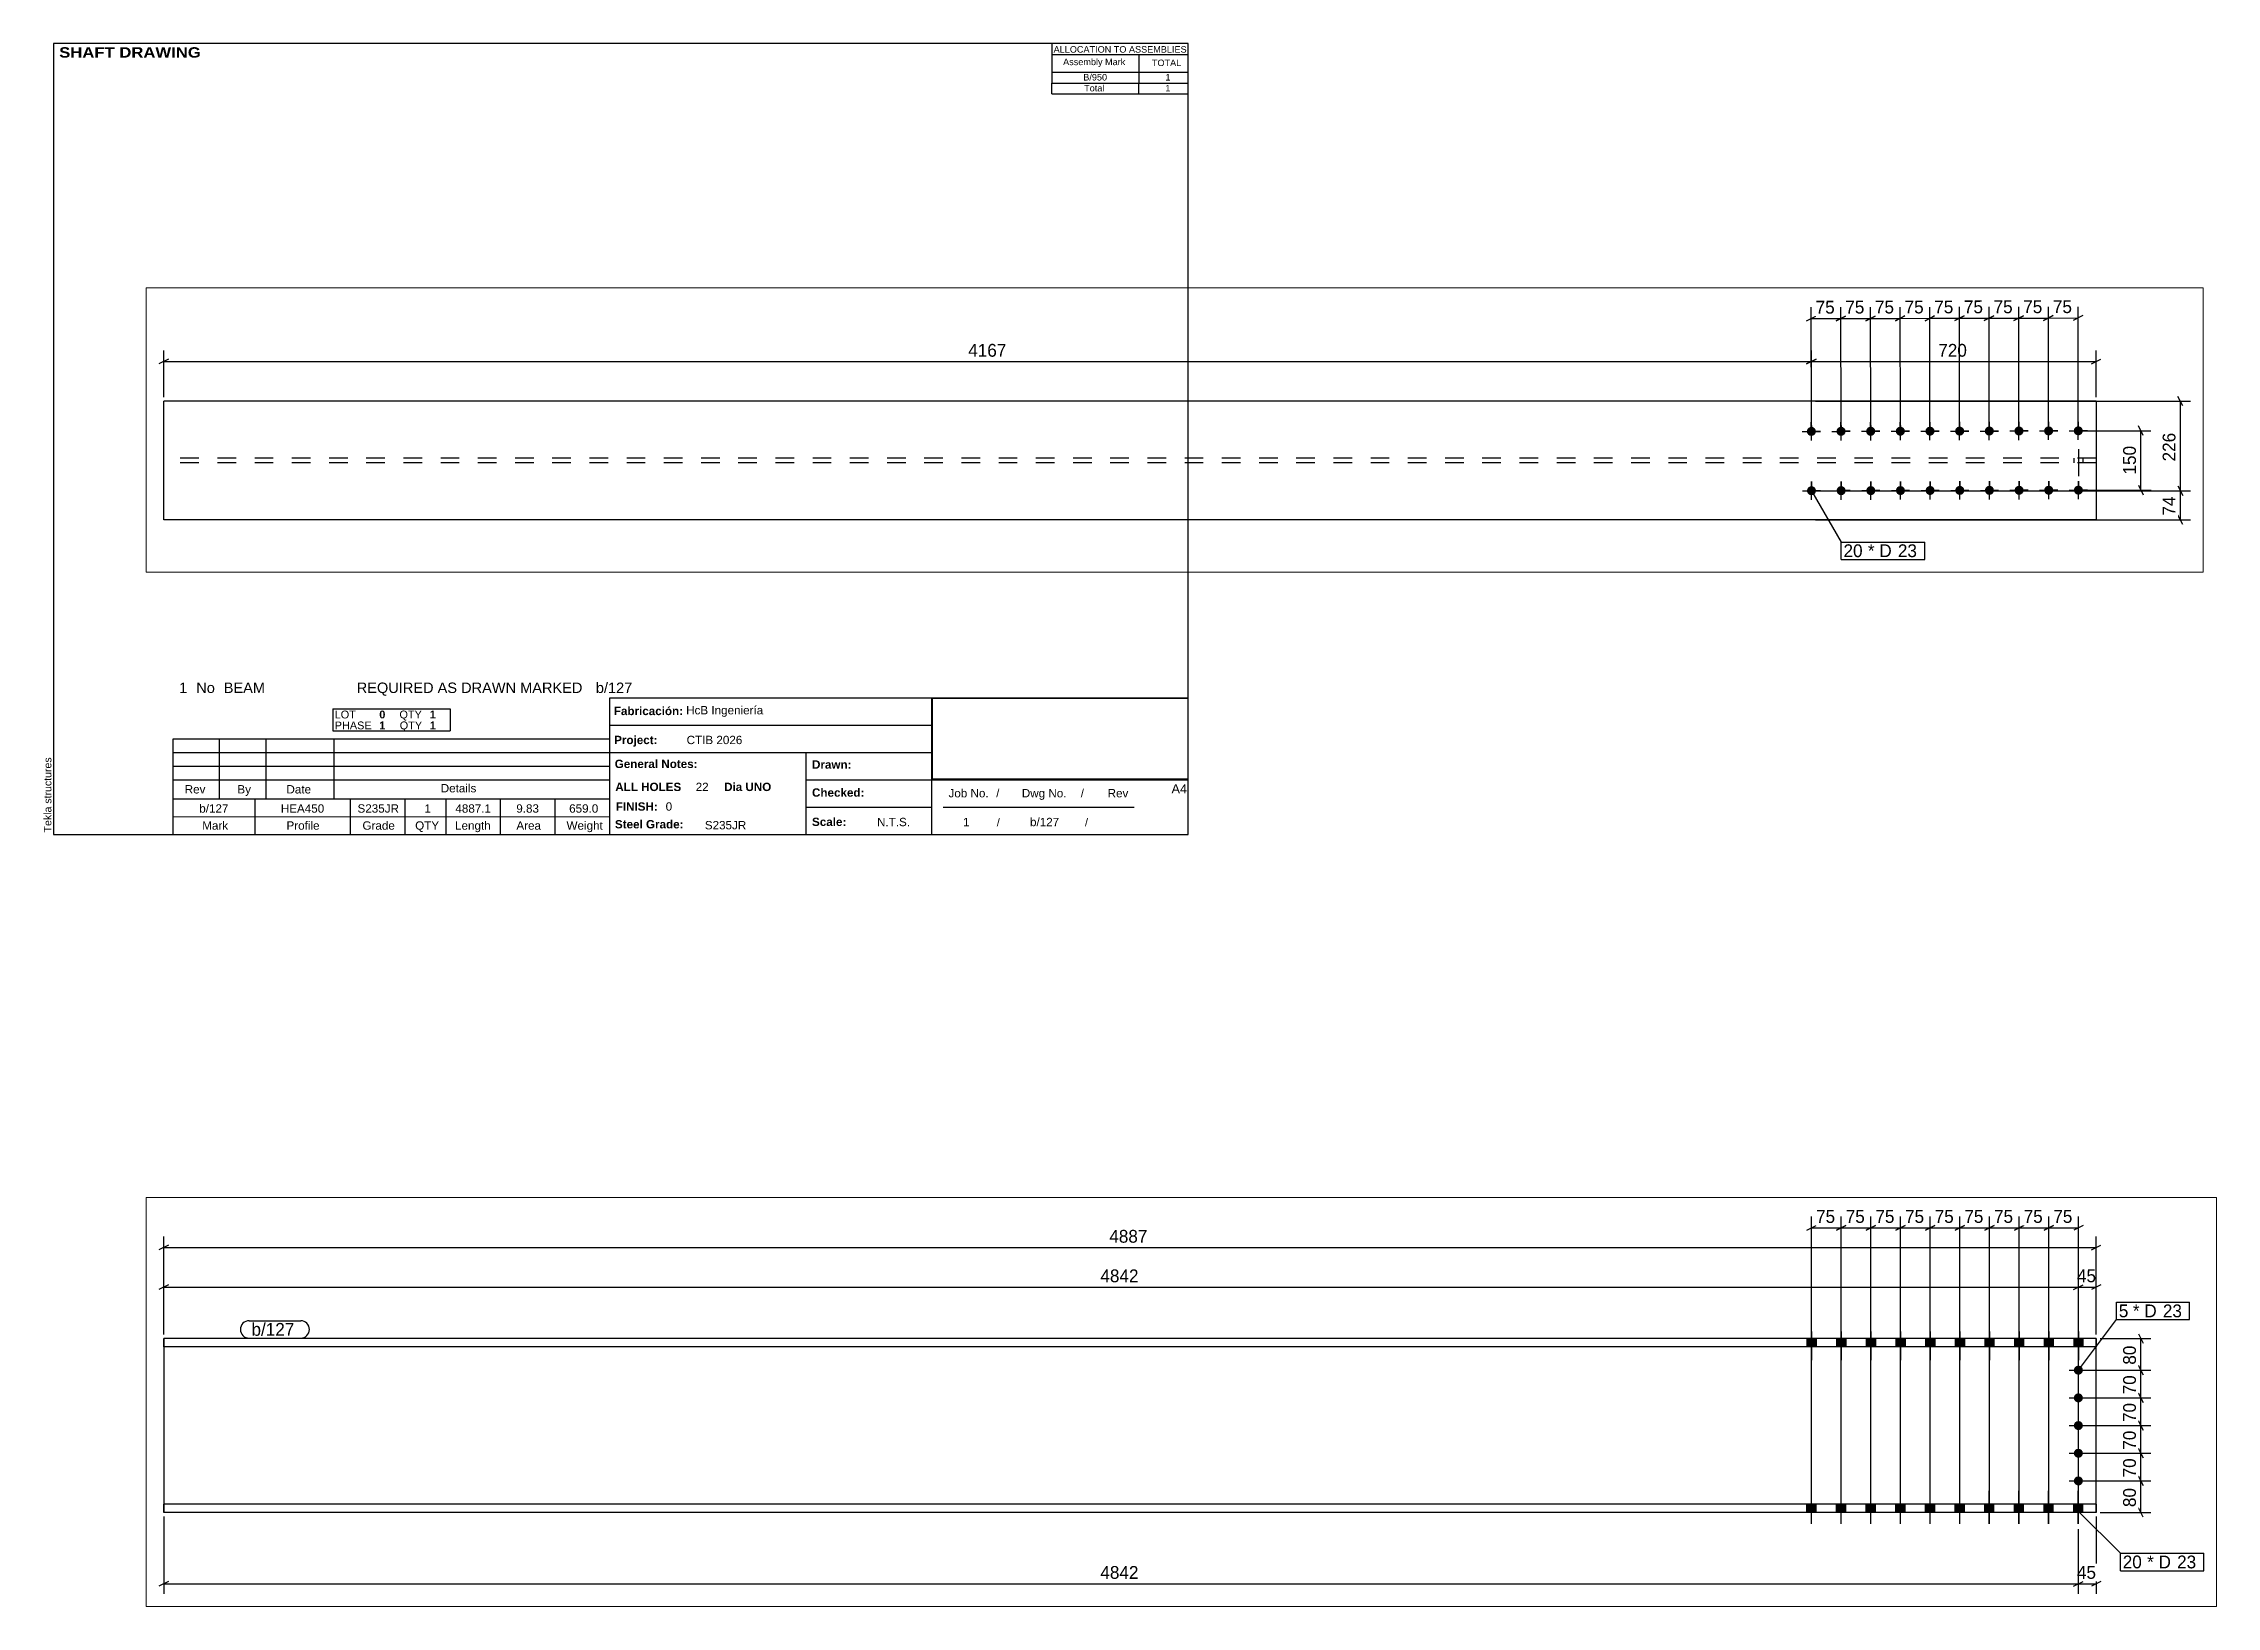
# Paper-space layout 'Layout1' of a CAD drawing. Header units: millimetres. Extents: x 2 to 552, y -190 to 205.
# The model-space entities are those that its viewports show. They can reach past a viewport. Long polylines and large blocks are cut down to what shows.
import ezdxf

# ---------------------------------------------------------------- set-up
doc = ezdxf.new("R2010")
doc.units = ezdxf.units.MM
doc.linetypes.add('DXK_LINE_DOT2', pattern=[3.9198, 1.9599, -1.9599])
doc.linetypes.add('DXK_LINE_DOT4', pattern=[0.9408, 0.4704, -0.4704])
doc.layers.add('Viewport layer', color=7, linetype='Continuous', plot=False)
doc.styles.add('Arial', font='ARIAL.TTF', dxfattribs={"height": 0.2})
doc.styles.add('Arial Black', font='ARIBLK.TTF', dxfattribs={"height": 0.2})
doc.styles.add('Arial Bold', font='ARIALBD.TTF', dxfattribs={"height": 0.2})
doc.styles.add('Comic Sans MS', font='COMIC.TTF', dxfattribs={"height": 0.2})

msp = doc.modelspace()

# ---------------------------------------------------------------- hatches: boundary and pattern name
at = {"linetype": 'Continuous'}
for points in [[(14424, 677.6), (14401, 677.6), (14401, 656.6), (14424, 656.6)], [(14424.3, 677.6), (14401.3, 677.6), (14401.3, 656.6), (14424.3, 656.6)], [(14499, 677.6), (14476, 677.6), (14476, 656.6), (14499, 656.6)], [(14499.3, 677.6), (14476.3, 677.6), (14476.3, 656.6), (14499.3, 656.6)], [(14574, 677.6), (14551, 677.6), (14551, 656.6), (14574, 656.6)], [(14574.3, 677.6), (14551.3, 677.6), (14551.3, 656.6), (14574.3, 656.6)], [(14649, 677.6), (14626, 677.6), (14626, 656.6), (14649, 656.6)], [(14649.3, 677.6), (14626.3, 677.6), (14626.3, 656.6), (14649.3, 656.6)], [(14724, 677.6), (14701, 677.6), (14701, 656.6), (14724, 656.6)], [(14724.3, 677.6), (14701.3, 677.6), (14701.3, 656.6), (14724.3, 656.6)], [(14799, 677.6), (14776, 677.6), (14776, 656.6), (14799, 656.6)], [(14799.3, 677.6), (14776.3, 677.6), (14776.3, 656.6), (14799.3, 656.6)], [(14874, 677.6), (14851, 677.6), (14851, 656.6), (14874, 656.6)], [(14874.3, 677.6), (14851.3, 677.6), (14851.3, 656.6), (14874.3, 656.6)], [(14949, 677.6), (14926, 677.6), (14926, 656.6), (14949, 656.6)], [(14949.3, 677.6), (14926.3, 677.6), (14926.3, 656.6), (14949.3, 656.6)], [(15024, 677.6), (15001, 677.6), (15001, 656.6), (15024, 656.6)], [(15024.3, 677.6), (15001.3, 677.6), (15001.3, 656.6), (15024.3, 656.6)], [(15099, 677.6), (15076, 677.6), (15076, 656.6), (15099, 656.6)], [(15099.3, 677.6), (15076.3, 677.6), (15076.3, 656.6), (15099.3, 656.6)], [(15076.2, 597.6, -1), (15099.2, 597.6, -1)], [(15076.2, 527.6, -1), (15099.2, 527.6, -1)], [(15076.2, 457.6, -1), (15099.2, 457.6, -1)], [(15076.2, 387.6, -1), (15099.2, 387.6, -1)], [(4210.9, 367.4, -1), (4210.9, 344.4, -1)], [(4285.9, 367.6, -1), (4285.9, 344.6, -1)], [(4360.9, 367.7, -1), (4360.9, 344.7, -1)], [(4435.9, 367.9, -1), (4435.9, 344.9, -1)], [(4510.9, 368, -1), (4510.9, 345, -1)], [(4585.9, 368.2, -1), (4585.9, 345.2, -1)], [(4660.9, 368.4, -1), (4660.9, 345.4, -1)], [(4735.9, 368.5, -1), (4735.9, 345.5, -1)], [(4810.9, 368.7, -1), (4810.9, 345.7, -1)], [(4885.9, 368.9, -1), (4885.9, 345.9, -1)], [(15076.2, 317.6, -1), (15099.2, 317.6, -1)], [(14424, 258.6), (14401, 258.6), (14401, 237.6), (14424, 237.6)], [(14424.3, 258.6), (14401.3, 258.6), (14401.3, 237.6), (14424.3, 237.6)], [(14499, 258.6), (14476, 258.6), (14476, 237.6), (14499, 237.6)], [(14499.3, 258.6), (14476.3, 258.6), (14476.3, 237.6), (14499.3, 237.6)], [(14574, 258.6), (14551, 258.6), (14551, 237.6), (14574, 237.6)], [(14574.3, 258.6), (14551.3, 258.6), (14551.3, 237.6), (14574.3, 237.6)], [(14649, 258.6), (14626, 258.6), (14626, 237.6), (14649, 237.6)], [(14649.3, 258.6), (14626.3, 258.6), (14626.3, 237.6), (14649.3, 237.6)], [(14724, 258.6), (14701, 258.6), (14701, 237.6), (14724, 237.6)], [(14724.3, 258.6), (14701.3, 258.6), (14701.3, 237.6), (14724.3, 237.6)], [(14799, 258.6), (14776, 258.6), (14776, 237.6), (14799, 237.6)], [(14799.3, 258.6), (14776.3, 258.6), (14776.3, 237.6), (14799.3, 237.6)], [(14874, 258.6), (14851, 258.6), (14851, 237.6), (14874, 237.6)], [(14874.3, 258.6), (14851.3, 258.6), (14851.3, 237.6), (14874.3, 237.6)], [(14949, 258.6), (14926, 258.6), (14926, 237.6), (14949, 237.6)], [(14949.3, 258.6), (14926.3, 258.6), (14926.3, 237.6), (14949.3, 237.6)], [(15024, 258.6), (15001, 258.6), (15001, 237.6), (15024, 237.6)], [(15024.3, 258.6), (15001.3, 258.6), (15001.3, 237.6), (15024.3, 237.6)], [(15099, 258.6), (15076, 258.6), (15076, 237.6), (15099, 237.6)], [(15099.3, 258.6), (15076.3, 258.6), (15076.3, 237.6), (15099.3, 237.6)], [(4211.2, 217.4, -1), (4211.2, 194.4, -1)], [(4286.2, 217.6, -1), (4286.2, 194.6, -1)], [(4361.2, 217.7, -1), (4361.2, 194.7, -1)], [(4436.2, 217.9, -1), (4436.2, 194.9, -1)], [(4511.2, 218, -1), (4511.2, 195, -1)], [(4586.2, 218.2, -1), (4586.2, 195.2, -1)], [(4661.2, 218.4, -1), (4661.2, 195.4, -1)], [(4736.2, 218.5, -1), (4736.2, 195.5, -1)], [(4811.2, 218.7, -1), (4811.2, 195.7, -1)], [(4886.2, 218.9, -1), (4886.2, 195.9, -1)]]:
    msp.add_hatch(color=3, dxfattribs=at).paths.add_polyline_path(points)

# ---------------------------------------------------------------- linework, layer by layer
at = {"color": 8, "linetype": 'Continuous'}
for p, q in [((10245.6, 687.6), (10245.6, 936)), ((14400.8, 951.6), (14424.8, 963.6)), ((14412.8, 285.6), (14412.8, 986)), ((14475.8, 951.6), (14499.8, 963.6)), ((14487.8, 285.6), (14487.8, 986)), ((14550.8, 951.6), (14574.8, 963.6)), ((14562.8, 285.6), (14562.8, 986)), ((14625.8, 951.6), (14649.8, 963.6)), ((14637.8, 285.6), (14637.8, 986)), ((14700.8, 951.6), (14724.8, 963.6)), ((14712.8, 285.6), (14712.8, 986)), ((14775.8, 951.6), (14799.8, 963.6)), ((14787.8, 285.6), (14787.8, 986)), ((14850.8, 951.6), (14874.8, 963.6)), ((14862.8, 285.6), (14862.8, 986)), ((14862.8, 957.6), (14937.8, 957.6)), ((14949.8, 963.6), (14925.8, 951.6)), ((14937.8, 285.6), (14937.8, 986)), ((15000.8, 951.6), (15024.8, 963.6)), ((15012.8, 285.6), (15012.8, 986)), ((15012.8, 957.6), (15087.8, 957.6)), ((15099.8, 963.6), (15075.8, 951.6)), ((10257.6, 913.6), (10233.6, 901.6)), ((10245.6, 907.6), (15132.7, 907.6)), ((15120.7, 901.6), (15144.7, 913.6)), ((10245.6, 687.6), (10245.6, 836)), ((15087.7, 607.6), (15087.7, 836)), ((15132.7, 687.6), (15132.7, 836)), ((10257.6, 813.6), (10233.6, 801.6)), ((15075.7, 801.6), (15099.7, 813.6)), ((15087.7, 807.6), (15132.7, 807.6)), ((15144.7, 813.6), (15120.7, 801.6)), ((4210.9, 365.9), (4210.2, 669.7)), ((4285.9, 366.1), (4285.2, 669.9)), ((4360.9, 366.2), (4360.2, 670)), ((4435.9, 366.4), (4435.2, 670.2)), ((4660.9, 366.9), (4660.2, 670.7)), ((4735.9, 367), (4735.2, 670.8)), ((4810.9, 367.2), (4810.2, 671)), ((4885.9, 367.4), (4885.2, 671.2)), ((15142.7, 677.6), (15271.2, 677.6)), ((15239.6, 689.6), (15251.6, 665.6)), ((15245.6, 597.6), (15245.6, 677.6)), ((4198.3, 635.3), (4222.3, 647.3)), ((4273.3, 635.5), (4297.3, 647.5)), ((4348.3, 635.6), (4372.3, 647.7)), ((4423.3, 635.8), (4447.3, 647.8)), ((4498.3, 635.9), (4522.3, 648)), ((4573.3, 636.1), (4597.3, 648.2)), ((4648.3, 636.3), (4672.3, 648.3)), ((4723.3, 636.4), (4747.3, 648.5)), ((4798.3, 636.6), (4822.3, 648.6)), ((4810.3, 642.6), (4885.3, 642.8)), ((4897.3, 648.8), (4873.3, 636.7)), ((15251.6, 585.6), (15239.6, 609.6)), ((44, 442.4), (44, 560.8)), ((4210.9, 365.9), (4210.9, 560.8)), ((4210.9, 365.9), (4210.9, 560.8)), ((4931.1, 442.4), (4931.1, 560.8)), ((15097.7, 597.6), (15271.2, 597.6)), ((56, 538.4), (32, 526.4)), ((44, 532.4), (4210.9, 532.4)), ((4198.9, 526.4), (4222.9, 538.4)), ((4222.9, 538.4), (4198.9, 526.4)), ((4210.9, 532.4), (4931.1, 532.4)), ((4919.1, 526.4), (4943.1, 538.4)), ((15097.7, 527.6), (15271.2, 527.6)), ((15251.6, 515.6), (15239.6, 539.6)), ((5150, 420.4), (5138, 444.4)), ((15097.7, 457.6), (15271.2, 457.6)), ((15251.6, 445.6), (15239.6, 469.6)), ((4221.2, 432.4), (5169.6, 432.4)), ((5144, 205.9), (5144, 432.4)), ((15097.7, 387.6), (15271.2, 387.6)), ((15251.6, 375.6), (15239.6, 399.6)), ((4895.9, 357.4), (5069.4, 357.7)), ((5049.9, 345.7), (5037.8, 369.7)), ((5044.2, 207.7), (5043.8, 357.7)), ((15097.7, 317.6), (15271.2, 317.6)), ((15239.6, 329.6), (15251.6, 305.6)), ((15245.6, 237.6), (15245.6, 317.6)), ((10245.6, 227.6), (10245.6, 32)), ((15132.7, 227.6), (15132.7, 32)), ((15142.7, 237.6), (15271.2, 237.6)), ((15251.6, 225.6), (15239.6, 249.6)), ((4221.2, 205.9), (5169.6, 205.9)), ((4221.2, 205.9), (5169.6, 205.9)), ((4896.2, 207.4), (5069.8, 207.7)), ((5038.1, 219.7), (5050.2, 195.7)), ((5138, 217.9), (5150, 193.9)), ((5138, 217.9), (5150, 193.9)), ((5144, 132.4), (5144, 205.9)), ((15087.5, 195.6), (15087.5, 32)), ((4221.2, 132.4), (5169.6, 132.4)), ((5150, 120.4), (5138, 144.4)), ((10257.6, 63.6), (10233.6, 51.6)), ((15075.5, 51.6), (15099.5, 63.6)), ((15087.5, 57.6), (15132.7, 57.6)), ((15144.7, 63.6), (15120.7, 51.6))]:
    msp.add_line(p, q, dxfattribs=at)
at = {"color": 7, "linetype": 'Continuous'}
for p, q in [((10245.6, 656.6), (10245.6, 677.6)), ((15132.7, 677.6), (10245.6, 677.6)), ((15132.7, 656.6), (15132.7, 677.6)), ((10245.6, 656.6), (10245.6, 258.6)), ((15132.7, 656.6), (10245.6, 656.6)), ((15132.7, 258.6), (15132.7, 656.6)), ((4931.1, 432.4), (44, 432.4)), ((44, 132.4), (44, 432.4)), ((4931.1, 432.4), (4931.1, 132.4)), ((10245.6, 237.6), (10245.6, 258.6)), ((15132.7, 258.6), (10245.6, 258.6)), ((15132.7, 237.6), (10245.6, 237.6)), ((15132.7, 258.6), (15132.7, 237.6)), ((4931.1, 132.4), (44, 132.4))]:
    msp.add_line(p, q, dxfattribs=at)
at = {"color": 7, "linetype": 'DXK_LINE_DOT4'}
for p, q in [((10245.6, 677.6), (10245.6, 656.6)), ((15132.7, 677.6), (15132.7, 656.6)), ((4931.1, 288.1), (44, 288.1)), ((4931.1, 276.6), (44, 276.6)), ((10245.6, 258.6), (10245.6, 237.6)), ((15132.7, 237.6), (15132.7, 258.6))]:
    msp.add_line(p, q, dxfattribs=at)
at = {"color": 3, "linetype": 'Continuous'}
for p, q in [((14401, 677.6), (14401, 656.6)), ((14401.3, 677.6), (14401.3, 656.6)), ((14412.5, 695.8), (14412.5, 622.6)), ((14412.8, 695.8), (14412.8, 622.6)), ((14424, 677.6), (14424, 656.6)), ((14424.3, 677.6), (14424.3, 656.6)), ((14476, 677.6), (14476, 656.6)), ((14476.3, 677.6), (14476.3, 656.6)), ((14487.5, 695.8), (14487.5, 622.6)), ((14487.8, 695.8), (14487.8, 622.6)), ((14499, 677.6), (14499, 656.6)), ((14499.3, 677.6), (14499.3, 656.6)), ((14551, 677.6), (14551, 656.6)), ((14551.3, 677.6), (14551.3, 656.6)), ((14562.5, 695.8), (14562.5, 622.6)), ((14562.8, 695.8), (14562.8, 622.6)), ((14574, 677.6), (14574, 656.6)), ((14574.3, 677.6), (14574.3, 656.6)), ((14626, 677.6), (14626, 656.6)), ((14626.3, 677.6), (14626.3, 656.6)), ((14637.5, 695.8), (14637.5, 622.6)), ((14637.8, 695.8), (14637.8, 622.6)), ((14649, 677.6), (14649, 656.6)), ((14649.3, 677.6), (14649.3, 656.6)), ((14701, 677.6), (14701, 656.6)), ((14701.3, 677.6), (14701.3, 656.6)), ((14712.5, 695.8), (14712.5, 622.6)), ((14712.8, 695.8), (14712.8, 622.6)), ((14724, 677.6), (14724, 656.6)), ((14724.3, 677.6), (14724.3, 656.6)), ((14776, 677.6), (14776, 656.6)), ((14776.3, 677.6), (14776.3, 656.6)), ((14787.5, 695.8), (14787.5, 622.6)), ((14787.8, 695.8), (14787.8, 622.6)), ((14799, 677.6), (14799, 656.6)), ((14799.3, 677.6), (14799.3, 656.6)), ((14851, 677.6), (14851, 656.6)), ((14851.3, 677.6), (14851.3, 656.6)), ((14862.5, 695.8), (14862.5, 622.6)), ((14862.8, 695.8), (14862.8, 622.6)), ((14874, 677.6), (14874, 656.6)), ((14874.3, 677.6), (14874.3, 656.6)), ((14926, 677.6), (14926, 656.6)), ((14926.3, 677.6), (14926.3, 656.6)), ((14937.5, 695.8), (14937.5, 622.6)), ((14937.8, 695.8), (14937.8, 622.6)), ((14949, 677.6), (14949, 656.6)), ((14949.3, 677.6), (14949.3, 656.6)), ((15001, 677.6), (15001, 656.6)), ((15001.3, 677.6), (15001.3, 656.6)), ((15012.5, 695.8), (15012.5, 622.6)), ((15012.8, 695.8), (15012.8, 622.6)), ((15024, 677.6), (15024, 656.6)), ((15024.3, 677.6), (15024.3, 656.6)), ((15076, 677.6), (15076, 656.6)), ((15076.3, 677.6), (15076.3, 656.6)), ((15087.5, 695.8), (15087.5, 622.6)), ((15087.8, 695.8), (15087.8, 622.6)), ((15099, 677.6), (15099, 656.6)), ((15099.3, 677.6), (15099.3, 656.6)), ((15087.7, 574.6), (15087.7, 620.6)), ((15064.7, 597.6), (15110.7, 597.6)), ((15087.7, 504.6), (15087.7, 550.6)), ((15064.7, 527.6), (15110.7, 527.6)), ((15064.7, 457.6), (15110.7, 457.6)), ((15087.7, 434.6), (15087.7, 480.6)), ((15064.7, 387.6), (15110.7, 387.6)), ((15087.7, 364.6), (15087.7, 410.6)), ((4187.9, 355.9), (4233.9, 355.9)), ((4187.9, 355.9), (4203.2, 355.9)), ((4210.9, 332.9), (4210.8, 378.9)), ((4210.8, 378.9), (4210.9, 363.6)), ((4210.9, 332.9), (4210.9, 348.2)), ((4233.9, 355.9), (4218.6, 355.9)), ((4262.9, 356), (4308.9, 356.1)), ((4262.9, 356), (4278.2, 356)), ((4285.9, 333.1), (4285.8, 379.1)), ((4285.8, 379.1), (4285.9, 363.7)), ((4285.9, 333.1), (4285.9, 348.4)), ((4308.9, 356.1), (4293.6, 356.1)), ((4337.9, 356.2), (4383.9, 356.3)), ((4337.9, 356.2), (4353.2, 356.2)), ((4360.9, 333.2), (4360.8, 379.2)), ((4360.8, 379.2), (4360.9, 363.9)), ((4360.9, 333.2), (4360.9, 348.5)), ((4383.9, 356.3), (4368.6, 356.2)), ((4412.9, 356.3), (4458.9, 356.4)), ((4412.9, 356.3), (4428.2, 356.4)), ((4435.9, 333.4), (4435.8, 379.4)), ((4435.8, 379.4), (4435.9, 364.1)), ((4435.9, 333.4), (4435.9, 348.7)), ((4458.9, 356.4), (4443.6, 356.4)), ((4487.9, 356.5), (4533.9, 356.6)), ((4487.9, 356.5), (4503.2, 356.5)), ((4510.9, 333.5), (4510.8, 379.5)), ((4510.8, 379.5), (4510.9, 364.2)), ((4510.9, 333.5), (4510.9, 348.9)), ((4533.9, 356.6), (4518.6, 356.6)), ((4562.9, 356.7), (4608.9, 356.8)), ((4562.9, 356.7), (4578.2, 356.7)), ((4585.9, 333.7), (4585.8, 379.7)), ((4585.8, 379.7), (4585.9, 364.4)), ((4585.9, 333.7), (4585.9, 349)), ((4608.9, 356.8), (4593.6, 356.7)), ((4637.9, 356.8), (4683.9, 356.9)), ((4637.9, 356.8), (4653.2, 356.9)), ((4660.9, 333.9), (4660.8, 379.9)), ((4660.8, 379.9), (4660.9, 364.6)), ((4660.9, 333.9), (4660.9, 349.2)), ((4683.9, 356.9), (4668.6, 356.9)), ((4712.9, 357), (4758.9, 357.1)), ((4712.9, 357), (4728.2, 357)), ((4735.9, 334), (4735.8, 380)), ((4735.8, 380), (4735.9, 364.7)), ((4735.9, 334), (4735.9, 349.3)), ((4758.9, 357.1), (4743.6, 357)), ((4787.9, 357.1), (4833.9, 357.2)), ((4787.9, 357.1), (4803.2, 357.2)), ((4810.9, 334.2), (4810.8, 380.2)), ((4810.8, 380.2), (4810.9, 364.9)), ((4810.9, 334.2), (4810.9, 349.5)), ((4833.9, 357.2), (4818.6, 357.2)), ((4862.9, 357.3), (4908.9, 357.4)), ((4862.9, 357.3), (4878.2, 357.3)), ((4885.9, 334.4), (4885.8, 380.4)), ((4885.8, 380.4), (4885.9, 365)), ((4885.9, 334.4), (4885.9, 349.7)), ((4908.9, 357.4), (4893.6, 357.4)), ((15087.7, 294.6), (15087.7, 340.6)), ((14412.5, 209.4), (14412.5, 292.6)), ((14412.8, 209.4), (14412.8, 292.6)), ((14487.5, 209.4), (14487.5, 292.6)), ((14487.8, 209.4), (14487.8, 292.6)), ((14562.5, 209.4), (14562.5, 292.6)), ((14562.8, 209.4), (14562.8, 292.6)), ((14637.5, 209.4), (14637.5, 292.6)), ((14637.8, 209.4), (14637.8, 292.6)), ((14712.5, 209.4), (14712.5, 292.6)), ((14712.8, 209.4), (14712.8, 292.6)), ((14787.5, 209.4), (14787.5, 292.6)), ((14787.8, 209.4), (14787.8, 292.6)), ((14862.5, 209.4), (14862.5, 292.6)), ((14862.8, 209.4), (14862.8, 292.6)), ((14937.5, 209.4), (14937.5, 292.6)), ((14937.8, 209.4), (14937.8, 292.6)), ((15012.5, 209.4), (15012.5, 292.6)), ((15012.8, 209.4), (15012.8, 292.6)), ((15064.7, 317.6), (15110.7, 317.6)), ((15087.5, 209.4), (15087.5, 292.6)), ((15087.8, 209.4), (15087.8, 292.6)), ((4211.3, 182.9), (4211.2, 228.9)), ((4211.2, 228.9), (4211.2, 213.6)), ((4286.3, 183.1), (4286.2, 229.1)), ((4286.2, 229.1), (4286.2, 213.7)), ((4361.3, 183.2), (4361.2, 229.2)), ((4361.2, 229.2), (4361.2, 213.9)), ((4436.3, 183.4), (4436.2, 229.4)), ((4436.2, 229.4), (4436.2, 214.1)), ((4511.3, 183.5), (4511.2, 229.5)), ((4511.2, 229.5), (4511.2, 214.2)), ((4586.3, 183.7), (4586.2, 229.7)), ((4586.2, 229.7), (4586.2, 214.4)), ((4661.3, 183.9), (4661.2, 229.9)), ((4661.2, 229.9), (4661.2, 214.6)), ((4736.3, 184), (4736.2, 230)), ((4736.2, 230), (4736.2, 214.7)), ((4811.3, 184.2), (4811.2, 230.2)), ((4811.2, 230.2), (4811.2, 214.9)), ((4886.3, 184.4), (4886.2, 230.4)), ((4886.2, 230.4), (4886.2, 215)), ((14401, 237.6), (14401, 258.6)), ((14401.3, 237.6), (14401.3, 258.6)), ((14424, 237.6), (14424, 258.6)), ((14424.3, 237.6), (14424.3, 258.6)), ((14476, 237.6), (14476, 258.6)), ((14476.3, 237.6), (14476.3, 258.6)), ((14499, 237.6), (14499, 258.6)), ((14499.3, 237.6), (14499.3, 258.6)), ((14551, 237.6), (14551, 258.6)), ((14551.3, 237.6), (14551.3, 258.6)), ((14574, 237.6), (14574, 258.6)), ((14574.3, 237.6), (14574.3, 258.6)), ((14626, 237.6), (14626, 258.6)), ((14626.3, 237.6), (14626.3, 258.6)), ((14649, 237.6), (14649, 258.6)), ((14649.3, 237.6), (14649.3, 258.6)), ((14701, 237.6), (14701, 258.6)), ((14701.3, 237.6), (14701.3, 258.6)), ((14724, 237.6), (14724, 258.6)), ((14724.3, 237.6), (14724.3, 258.6)), ((14776, 237.6), (14776, 258.6)), ((14776.3, 237.6), (14776.3, 258.6)), ((14799, 237.6), (14799, 258.6)), ((14799.3, 237.6), (14799.3, 258.6)), ((14851, 237.6), (14851, 258.6)), ((14851.3, 237.6), (14851.3, 258.6)), ((14874, 237.6), (14874, 258.6)), ((14874.3, 237.6), (14874.3, 258.6)), ((14926, 237.6), (14926, 258.6)), ((14926.3, 237.6), (14926.3, 258.6)), ((14949, 237.6), (14949, 258.6)), ((14949.3, 237.6), (14949.3, 258.6)), ((15001, 237.6), (15001, 258.6)), ((15001.3, 237.6), (15001.3, 258.6)), ((15024, 237.6), (15024, 258.6)), ((15024.3, 237.6), (15024.3, 258.6)), ((15076, 237.6), (15076, 258.6)), ((15076.3, 237.6), (15076.3, 258.6)), ((15099, 237.6), (15099, 258.6)), ((15099.3, 237.6), (15099.3, 258.6)), ((4188.2, 205.9), (4234.2, 205.9)), ((4188.2, 205.9), (4203.5, 205.9)), ((4211.3, 182.9), (4211.2, 198.2)), ((4234.2, 205.9), (4218.9, 205.9)), ((4263.2, 206), (4309.2, 206.1)), ((4263.2, 206), (4278.5, 206)), ((4286.3, 183.1), (4286.2, 198.4)), ((4309.2, 206.1), (4293.9, 206.1)), ((4338.2, 206.2), (4384.2, 206.3)), ((4338.2, 206.2), (4353.5, 206.2)), ((4361.3, 183.2), (4361.2, 198.5)), ((4384.2, 206.3), (4368.9, 206.2)), ((4413.2, 206.3), (4459.2, 206.4)), ((4413.2, 206.3), (4428.5, 206.4)), ((4436.3, 183.4), (4436.2, 198.7)), ((4459.2, 206.4), (4443.9, 206.4)), ((4488.2, 206.5), (4534.2, 206.6)), ((4488.2, 206.5), (4503.5, 206.5)), ((4511.3, 183.5), (4511.2, 198.9)), ((4534.2, 206.6), (4518.9, 206.6)), ((4563.2, 206.7), (4609.2, 206.8)), ((4563.2, 206.7), (4578.5, 206.7)), ((4586.3, 183.7), (4586.2, 199)), ((4609.2, 206.8), (4593.9, 206.7)), ((4638.2, 206.8), (4684.2, 206.9)), ((4638.2, 206.8), (4653.5, 206.9)), ((4661.3, 183.9), (4661.2, 199.2)), ((4684.2, 206.9), (4668.9, 206.9)), ((4713.2, 207), (4759.2, 207.1)), ((4713.2, 207), (4728.5, 207)), ((4736.3, 184), (4736.2, 199.3)), ((4759.2, 207.1), (4743.9, 207)), ((4788.2, 207.1), (4834.2, 207.2)), ((4788.2, 207.1), (4803.5, 207.2)), ((4811.3, 184.2), (4811.2, 199.5)), ((4834.2, 207.2), (4818.9, 207.2)), ((4863.2, 207.3), (4909.2, 207.4)), ((4863.2, 207.3), (4878.5, 207.3)), ((4886.3, 184.4), (4886.2, 199.7)), ((4909.2, 207.4), (4893.9, 207.4))]:
    msp.add_line(p, q, dxfattribs=at)
at = {"color": 3, "linetype": 'DXK_LINE_DOT2'}
for p, q in [((4874.6, 288.1), (4874.6, 276.6)), ((4874.6, 288.1), (4874.6, 276.6)), ((4874.6, 288.1), (4874.6, 276.6)), ((4874.6, 288.1), (4874.6, 276.6)), ((4874.6, 288.1), (4874.6, 276.6)), ((4886.1, 311.3), (4886.1, 243.1)), ((4886.1, 311.3), (4886.1, 243.1)), ((4886.1, 311.3), (4886.1, 243.1)), ((4886.1, 311.3), (4886.1, 243.1)), ((4886.1, 311.3), (4886.1, 243.1)), ((4897.6, 288.1), (4897.6, 276.6)), ((4897.6, 288.1), (4897.6, 276.6)), ((4897.6, 288.1), (4897.6, 276.6)), ((4897.6, 288.1), (4897.6, 276.6)), ((4897.6, 288.1), (4897.6, 276.6))]:
    msp.add_line(p, q, dxfattribs=at)

# ---------------------------------------------------------------- wipeouts: each hides what was drawn before it
at = {"color": 0}
for points in [[(15216, 731.4), (15216, 763.4), (15189.9, 763.4), (15189.9, 731.4)], [(15252, 96.5), (15252, 128.5), (15199.9, 128.5), (15199.9, 96.5)], [(4344.3, 38), (4344.3, 70), (4292.2, 70), (4292.2, 38)]]:
    msp.add_wipeout(points, dxfattribs=at)

# ---------------------------------------------------------------- next in the draw order: wipeouts: each hides what was drawn before it
for points in [[(14932.8, 963.6), (14932.8, 1008.4), (14867.9, 1008.4), (14867.9, 963.6)], [(12747.7, 913.6), (12747.7, 958.4), (12630.6, 958.4), (12630.6, 913.6)], [(15142.6, 813.6), (15142.6, 858.4), (15077.7, 858.4), (15077.7, 813.6)], [(10586.1, 684.6), (10586.1, 716.6), (10467.6, 716.6), (10467.6, 684.6)], [(15216, 731.4), (15216, 763.4), (15189.9, 763.4), (15189.9, 731.4)], [(4880.2, 648.8), (4880.1, 693.6), (4815.2, 693.4), (4815.3, 648.6)], [(15239.6, 670.1), (15194.8, 670.1), (15194.8, 605.1), (15239.6, 605.1)], [(2182.6, 538.4), (2182.6, 583.2), (2072.3, 583.2), (2072.3, 538.4)], [(4616.5, 538.4), (4616.5, 583.2), (4525.5, 583.2), (4525.5, 538.4)], [(5138, 364.6), (5093.2, 364.6), (5093.2, 273.6), (5138, 273.6)], [(5037.9, 324.8), (4993.1, 324.7), (4993.3, 240.5), (5038.1, 240.6)], [(15239.6, 310.1), (15194.8, 310.1), (15194.8, 245.1), (15239.6, 245.1)], [(5138, 201.6), (5093.2, 201.6), (5093.2, 136.7), (5138, 136.7)], [(15252, 96.5), (15252, 128.5), (15199.9, 128.5), (15199.9, 96.5)], [(4344.3, 38), (4344.3, 70), (4292.2, 70), (4292.2, 38)], [(15142.5, 63.6), (15142.5, 108.4), (15077.6, 108.4), (15077.6, 63.6)]]:
    msp.add_wipeout(points, dxfattribs=at)

# ---------------------------------------------------------------- next in the draw order: linework, layer by layer
at = {"color": 8, "linetype": 'Continuous'}
for p, q in [((14787.8, 957.6), (14862.8, 957.6)), ((14874.8, 963.6), (14850.8, 951.6)), ((14862.8, 285.6), (14862.8, 986)), ((14925.8, 951.6), (14949.8, 963.6)), ((14937.8, 285.6), (14937.8, 986)), ((15087.8, 285.6), (15087.8, 986)), ((15132.7, 687.6), (15132.7, 936)), ((15087.7, 607.6), (15087.7, 836)), ((10245.6, 807.6), (15087.7, 807.6)), ((15075.7, 801.6), (15099.7, 813.6)), ((4510.9, 366.5), (4510.2, 670.4)), ((4585.9, 366.7), (4585.2, 670.5)), ((4810.9, 367.2), (4810.2, 671)), ((4735.3, 642.4), (4810.3, 642.6)), ((4822.3, 648.6), (4798.3, 636.6)), ((15239.6, 609.6), (15251.6, 585.6)), ((15097.7, 597.6), (15271.2, 597.6)), ((15245.6, 527.6), (15245.6, 597.6)), ((15097.7, 317.6), (15271.2, 317.6)), ((15251.6, 305.6), (15239.6, 329.6)), ((15087.5, 195.6), (15087.5, 32)), ((10245.6, 57.6), (15087.5, 57.6)), ((15075.5, 51.6), (15099.5, 63.6))]:
    msp.add_line(p, q, dxfattribs=at)
at = {"color": 7, "linetype": 'Continuous'}
for p, q in [((15183.9, 725.4), (15183.9, 769.4)), ((15087.8, 240.6), (15193.9, 134.5)), ((4211.2, 205.9), (4286.2, 76)), ((15193.9, 90.5), (15193.9, 134.5)), ((4286.2, 32), (4286.2, 76))]:
    msp.add_line(p, q, dxfattribs=at)

# ---------------------------------------------------------------- next in the draw order: texts
at = {"color": 3, "style": 'Comic Sans MS'}
for s, p in [('75', (14874.3, 970)), ('4887', (12637, 920)), ('45', (15084.1, 820)), ('4167', (2078.7, 544.8)), ('720', (4531.9, 544.8)), ('45', (15084, 70))]:
    msp.add_text(s, height=32.38, dxfattribs=at).set_placement(p)
for s, rotation, p in [('75', 0.1261, (4821.7, 655)), ('80', 90.0002, (15233.2, 611.5)), ('226', 90.0002, (5131.6, 280)), ('150', 90.1205, (5031.7, 247)), ('80', 90.0002, (15233.2, 251.5)), ('74', 90.0002, (5131.6, 143.1))]:
    msp.add_text(s, height=32.38, rotation=rotation, dxfattribs=at).set_placement(p)

# ---------------------------------------------------------------- next in the draw order: wipeouts: each hides what was drawn before it
at = {"color": 0}
for points in [[(10586.1, 684.6), (10586.1, 716.6), (10467.6, 716.6), (10467.6, 684.6)], [(15291.8, 731.4), (15291.8, 763.4), (15225.6, 763.4), (15225.6, 731.4)], [(15327.8, 96.5), (15327.8, 128.5), (15261.6, 128.5), (15261.6, 96.5)], [(4420.1, 38), (4420.1, 70), (4353.9, 70), (4353.9, 38)]]:
    msp.add_wipeout(points, dxfattribs=at)

# ---------------------------------------------------------------- next in the draw order: linework, layer by layer
at = {"color": 7, "linetype": 'Continuous'}
for p, q in [((10461.6, 722.6), (10592.1, 722.6)), ((10461.6, 678.6), (10592.1, 678.6))]:
    msp.add_line(p, q, dxfattribs=at)
for centre, start, end in [((10461.6, 700.6), 90, 270), ((10592.1, 700.6), 270, 90)]:
    msp.add_arc(centre, 22, start, end, dxfattribs=at)

# ---------------------------------------------------------------- next in the draw order: texts
at = {"color": 3, "style": 'Comic Sans MS'}
msp.add_text('b/127', height=32.38, dxfattribs=at).set_placement((10467.6, 684.6))

# ---------------------------------------------------------------- next in the draw order: wipeouts: each hides what was drawn before it
at = {"color": 0}
for points in [[(14857.8, 963.6), (14857.8, 1008.4), (14792.9, 1008.4), (14792.9, 963.6)], [(15082.8, 963.6), (15082.8, 1008.4), (15017.9, 1008.4), (15017.9, 963.6)], [(12725.2, 813.6), (12725.2, 858.4), (12608.1, 858.4), (12608.1, 813.6)], [(15291.8, 731.4), (15291.8, 763.4), (15225.6, 763.4), (15225.6, 731.4)], [(4805.2, 648.6), (4805.1, 693.4), (4740.2, 693.3), (4740.3, 648.5)], [(15239.6, 595.1), (15194.8, 595.1), (15194.8, 530.1), (15239.6, 530.1)], [(15327.8, 96.5), (15327.8, 128.5), (15261.6, 128.5), (15261.6, 96.5)], [(4420.1, 38), (4420.1, 70), (4353.9, 70), (4353.9, 38)], [(12725.1, 63.6), (12725.1, 108.4), (12608, 108.4), (12608, 63.6)]]:
    msp.add_wipeout(points, dxfattribs=at)

# ---------------------------------------------------------------- next in the draw order: linework, layer by layer
at = {"color": 8, "linetype": 'Continuous'}
for p, q in [((14712.8, 957.6), (14787.8, 957.6)), ((14799.8, 963.6), (14775.8, 951.6)), ((14787.8, 285.6), (14787.8, 986)), ((14937.8, 957.6), (15012.8, 957.6)), ((15024.8, 963.6), (15000.8, 951.6)), ((15012.8, 285.6), (15012.8, 986)), ((4735.9, 367), (4735.2, 670.8)), ((4660.3, 642.3), (4735.3, 642.4)), ((4747.3, 648.5), (4723.3, 636.4)), ((15097.7, 527.6), (15271.2, 527.6)), ((15239.6, 539.6), (15251.6, 515.6)), ((15245.6, 457.6), (15245.6, 527.6))]:
    msp.add_line(p, q, dxfattribs=at)
at = {"color": 7, "linetype": 'Continuous'}
msp.add_line((15087.7, 597.6), (15183.9, 725.4), dxfattribs=at)

# ---------------------------------------------------------------- next in the draw order: texts
at = {"color": 3, "style": 'Comic Sans MS'}
for s, height, p in [('75', 32.38, (14799.3, 970)), ('75', 32.38, (15024.3, 970)), ('4842', 32.38, (12614.5, 820)), ('5', 32.4, (15189.9, 731.4)), ('20', 32.38, (15199.9, 96.5)), ('20', 32.38, (4292.2, 38)), ('4842', 32.38, (12614.4, 70))]:
    msp.add_text(s, height=height, dxfattribs=at).set_placement(p)
for s, rotation, p in [('75', 0.1261, (4746.7, 654.9)), ('70', 90.0002, (15233.2, 536.5))]:
    msp.add_text(s, height=32.38, rotation=rotation, dxfattribs=at).set_placement(p)

# ---------------------------------------------------------------- next in the draw order: wipeouts: each hides what was drawn before it
at = {"color": 0}
for points in [[(15353.5, 731.4), (15353.5, 763.4), (15301.4, 763.4), (15301.4, 731.4)], [(15389.5, 96.5), (15389.5, 128.5), (15337.4, 128.5), (15337.4, 96.5)], [(4481.9, 38), (4481.9, 70), (4429.7, 70), (4429.7, 38)]]:
    msp.add_wipeout(points, dxfattribs=at)

# ---------------------------------------------------------------- next in the draw order: wipeouts: each hides what was drawn before it
for points in [[(14782.8, 963.6), (14782.8, 1008.4), (14717.9, 1008.4), (14717.9, 963.6)], [(15007.8, 963.6), (15007.8, 1008.4), (14942.9, 1008.4), (14942.9, 963.6)], [(15353.5, 731.4), (15353.5, 763.4), (15301.4, 763.4), (15301.4, 731.4)], [(4730.2, 648.4), (4730.1, 693.2), (4665.2, 693.1), (4665.3, 648.3)], [(15239.6, 525.1), (15194.8, 525.1), (15194.8, 460.1), (15239.6, 460.1)], [(15389.5, 96.5), (15389.5, 128.5), (15337.4, 128.5), (15337.4, 96.5)], [(4481.9, 38), (4481.9, 70), (4429.7, 70), (4429.7, 38)]]:
    msp.add_wipeout(points, dxfattribs=at)

# ---------------------------------------------------------------- next in the draw order: linework, layer by layer
at = {"color": 8, "linetype": 'Continuous'}
for p, q in [((14637.8, 957.6), (14712.8, 957.6)), ((14724.8, 963.6), (14700.8, 951.6)), ((14712.8, 285.6), (14712.8, 986)), ((4660.9, 366.9), (4660.2, 670.7)), ((4585.3, 642.1), (4660.3, 642.3)), ((4672.3, 648.3), (4648.3, 636.3)), ((15097.7, 457.6), (15271.2, 457.6)), ((15239.6, 469.6), (15251.6, 445.6)), ((15245.6, 387.6), (15245.6, 457.6))]:
    msp.add_line(p, q, dxfattribs=at)
at = {"color": 7, "linetype": 'Continuous'}
for p, q in [((15183.9, 769.4), (15369.1, 769.4)), ((15183.9, 725.4), (15369.1, 725.4)), ((15369.1, 725.4), (15369.1, 769.4)), ((15193.9, 134.5), (15405.1, 134.5)), ((15405.1, 90.5), (15405.1, 134.5)), ((4286.2, 76), (4497.5, 76)), ((4497.5, 32), (4497.5, 76)), ((15193.9, 90.5), (15405.1, 90.5)), ((4286.2, 32), (4497.5, 32))]:
    msp.add_line(p, q, dxfattribs=at)

# ---------------------------------------------------------------- next in the draw order: texts
at = {"color": 3, "style": 'Comic Sans MS'}
for s, p in [('75', (14724.3, 970)), ('75', (14949.3, 970)), ('* D', (15225.6, 731.4)), ('23', (15301.4, 731.4)), ('* D', (15261.6, 96.5)), ('23', (15337.4, 96.5)), ('* D', (4353.9, 38)), ('23', (4429.7, 38))]:
    msp.add_text(s, height=32.38, dxfattribs=at).set_placement(p)
for s, rotation, p in [('75', 0.1261, (4671.7, 654.7)), ('70', 90.0002, (15233.2, 466.5))]:
    msp.add_text(s, height=32.38, rotation=rotation, dxfattribs=at).set_placement(p)

# ---------------------------------------------------------------- next in the draw order: wipeouts: each hides what was drawn before it
at = {"color": 0}
for points in [[(14707.8, 963.6), (14707.8, 1008.4), (14642.9, 1008.4), (14642.9, 963.6)], [(4655.2, 648.3), (4655.1, 693.1), (4590.2, 692.9), (4590.3, 648.1)], [(15239.6, 455.1), (15194.8, 455.1), (15194.8, 390.1), (15239.6, 390.1)]]:
    msp.add_wipeout(points, dxfattribs=at)

# ---------------------------------------------------------------- next in the draw order: linework, layer by layer
at = {"color": 8, "linetype": 'Continuous'}
for p, q in [((14562.8, 957.6), (14637.8, 957.6)), ((14649.8, 963.6), (14625.8, 951.6)), ((14637.8, 285.6), (14637.8, 986)), ((4585.9, 366.7), (4585.2, 670.5)), ((4510.3, 642), (4585.3, 642.1)), ((4597.3, 648.2), (4573.3, 636.1)), ((15097.7, 387.6), (15271.2, 387.6)), ((15239.6, 399.6), (15251.6, 375.6)), ((15245.6, 317.6), (15245.6, 387.6))]:
    msp.add_line(p, q, dxfattribs=at)

# ---------------------------------------------------------------- next in the draw order: texts
at = {"color": 3, "style": 'Comic Sans MS'}
msp.add_text('75', height=32.38, dxfattribs=at).set_placement((14649.3, 970))
for s, rotation, p in [('75', 0.1261, (4596.7, 654.6)), ('70', 90.0002, (15233.2, 396.5))]:
    msp.add_text(s, height=32.38, rotation=rotation, dxfattribs=at).set_placement(p)

# ---------------------------------------------------------------- next in the draw order: wipeouts: each hides what was drawn before it
at = {"color": 0}
for points in [[(14632.8, 963.6), (14632.8, 1008.4), (14567.9, 1008.4), (14567.9, 963.6)], [(4580.2, 648.1), (4580.1, 692.9), (4515.2, 692.8), (4515.3, 648)], [(15239.6, 385.1), (15194.8, 385.1), (15194.8, 320.1), (15239.6, 320.1)]]:
    msp.add_wipeout(points, dxfattribs=at)

# ---------------------------------------------------------------- next in the draw order: linework, layer by layer
at = {"color": 8, "linetype": 'Continuous'}
for p, q in [((14487.8, 957.6), (14562.8, 957.6)), ((14574.8, 963.6), (14550.8, 951.6)), ((14562.8, 285.6), (14562.8, 986)), ((4510.9, 366.5), (4510.2, 670.4)), ((4435.3, 641.8), (4510.3, 642)), ((4522.3, 648), (4498.3, 635.9))]:
    msp.add_line(p, q, dxfattribs=at)

# ---------------------------------------------------------------- next in the draw order: texts
at = {"color": 3, "style": 'Comic Sans MS'}
msp.add_text('75', height=32.38, dxfattribs=at).set_placement((14574.3, 970))
for s, rotation, p in [('75', 0.1261, (4521.7, 654.4)), ('70', 90.0002, (15233.2, 326.5))]:
    msp.add_text(s, height=32.38, rotation=rotation, dxfattribs=at).set_placement(p)

# ---------------------------------------------------------------- next in the draw order: wipeouts: each hides what was drawn before it
at = {"color": 0}
for points in [[(14557.8, 963.6), (14557.8, 1008.4), (14492.9, 1008.4), (14492.9, 963.6)], [(4505.2, 648), (4505.1, 692.8), (4440.2, 692.6), (4440.3, 647.8)]]:
    msp.add_wipeout(points, dxfattribs=at)

# ---------------------------------------------------------------- next in the draw order: linework, layer by layer
at = {"color": 8, "linetype": 'Continuous'}
for p, q in [((14412.8, 957.6), (14487.8, 957.6)), ((14499.8, 963.6), (14475.8, 951.6)), ((14487.8, 285.6), (14487.8, 986)), ((4435.9, 366.4), (4435.2, 670.2)), ((4360.3, 641.6), (4435.3, 641.8)), ((4447.3, 647.8), (4423.3, 635.8))]:
    msp.add_line(p, q, dxfattribs=at)

# ---------------------------------------------------------------- next in the draw order: texts
at = {"color": 3, "style": 'Comic Sans MS'}
msp.add_text('75', height=32.38, dxfattribs=at).set_placement((14499.3, 970))
msp.add_text('75', height=32.38, rotation=0.1261, dxfattribs=at).set_placement((4446.7, 654.2))

# ---------------------------------------------------------------- next in the draw order: wipeouts: each hides what was drawn before it
at = {"color": 0}
for points in [[(14482.8, 963.6), (14482.8, 1008.4), (14417.9, 1008.4), (14417.9, 963.6)], [(4430.2, 647.8), (4430.1, 692.6), (4365.2, 692.5), (4365.3, 647.7)]]:
    msp.add_wipeout(points, dxfattribs=at)

# ---------------------------------------------------------------- next in the draw order: linework, layer by layer
at = {"color": 8, "linetype": 'Continuous'}
for p, q in [((4360.9, 366.2), (4360.2, 670)), ((4285.3, 641.5), (4360.3, 641.6)), ((4372.3, 647.7), (4348.3, 635.6))]:
    msp.add_line(p, q, dxfattribs=at)

# ---------------------------------------------------------------- next in the draw order: texts
at = {"color": 3, "style": 'Comic Sans MS'}
msp.add_text('75', height=32.38, dxfattribs=at).set_placement((14424.3, 970))
msp.add_text('75', height=32.38, rotation=0.1261, dxfattribs=at).set_placement((4371.7, 654.1))

# ---------------------------------------------------------------- next in the draw order: wipeouts: each hides what was drawn before it
at = {"color": 0}
msp.add_wipeout([(4355.2, 647.6), (4355.1, 692.4), (4290.2, 692.3), (4290.3, 647.5)], dxfattribs=at)

# ---------------------------------------------------------------- next in the draw order: linework, layer by layer
at = {"color": 8, "linetype": 'Continuous'}
for p, q in [((4285.9, 366.1), (4285.2, 669.9)), ((4210.3, 641.3), (4285.3, 641.5)), ((4297.3, 647.5), (4273.3, 635.5))]:
    msp.add_line(p, q, dxfattribs=at)

# ---------------------------------------------------------------- next in the draw order: texts
at = {"color": 3, "style": 'Comic Sans MS'}
msp.add_text('75', height=32.38, rotation=0.1261, dxfattribs=at).set_placement((4296.7, 653.9))

# ---------------------------------------------------------------- next in the draw order: wipeouts: each hides what was drawn before it
at = {"color": 0}
msp.add_wipeout([(4280.2, 647.5), (4280.1, 692.3), (4215.2, 692.1), (4215.3, 647.3)], dxfattribs=at)

# ---------------------------------------------------------------- next in the draw order: texts
at = {"color": 3, "style": 'Comic Sans MS'}
msp.add_text('75', height=32.38, rotation=0.1261, dxfattribs=at).set_placement((4221.7, 653.7))

psp = doc.layouts.get("Layout1")

# ---------------------------------------------------------------- linework, layer by layer
at = {"color": 5, "linetype": 'Continuous'}
for p, q in [((292, 205), (5, 205)), ((5, 205), (5, 5)), ((292, 5), (292, 205)), ((5, 5), (292, 5))]:
    psp.add_line(p, q, dxfattribs=at)
at = {"color": 7, "linetype": 'Continuous'}
for p, q in [((257.51, 205), (257.51, 197.75)), ((257.57, 202.24), (292, 202.24)), ((279.49, 202.24), (279.49, 197.75)), ((257.51, 197.75), (257.51, 195)), ((257.51, 192.23), (257.51, 194.99)), ((257.54, 194.99), (292, 194.99)), ((257.57, 197.75), (292, 197.75)), ((279.49, 197.75), (279.49, 195)), ((279.49, 192.23), (279.49, 194.99)), ((257.51, 192.23), (292, 192.23)), ((145.72, 5), (145.72, 39.5)), ((145.75, 39.5), (292, 39.5)), ((227.14, 5), (227.14, 39.5)), ((75.68, 36.74), (105.35, 36.74)), ((75.68, 36.74), (75.68, 33.98)), ((75.68, 33.98), (75.68, 31.22)), ((105.35, 36.74), (105.35, 33.98)), ((105.35, 33.98), (105.35, 31.22)), ((35.31, 13.97), (35.31, 29.15)), ((35.31, 29.15), (145.71, 29.15)), ((47.04, 13.97), (47.04, 29.15)), ((58.77, 13.97), (58.77, 29.15)), ((75.68, 31.22), (105.35, 31.22)), ((76.02, 13.97), (76.02, 29.15)), ((145.71, 13.97), (145.71, 29.15)), ((145.72, 32.6), (227.14, 32.6)), ((35.31, 25.7), (145.71, 25.7)), ((35.31, 22.25), (145.71, 22.25)), ((145.72, 25.7), (227.14, 25.7)), ((195.4, 5), (195.4, 25.7)), ((35.31, 18.8), (145.71, 18.8)), ((195.4, 18.8), (292, 18.8)), ((35.31, 13.96), (145.71, 13.97)), ((35.31, 9.49), (35.31, 13.96)), ((56.01, 9.49), (56.01, 13.97)), ((80.16, 9.49), (80.16, 13.97)), ((93.96, 9.49), (93.96, 13.97)), ((104.31, 9.49), (104.31, 13.97)), ((118.11, 9.49), (118.11, 13.97)), ((131.91, 9.49), (131.91, 13.97)), ((195.4, 11.9), (227.14, 11.9)), ((229.99, 11.92), (278.29, 11.92)), ((35.31, 9.48), (145.72, 9.49)), ((35.31, 5), (35.31, 9.48)), ((56.01, 5), (56.01, 9.48)), ((80.16, 5), (80.16, 9.48)), ((93.96, 5), (93.96, 9.48)), ((104.31, 5), (104.31, 9.48)), ((118.11, 5), (118.11, 9.48)), ((131.91, 5), (131.91, 9.48))]:
    psp.add_line(p, q, dxfattribs=at)
at = {"color": 2, "linetype": 'Continuous'}
for p, q in [((227.28, 39.46), (291.86, 39.46)), ((227.29, 19.02), (227.29, 39.46)), ((291.96, 19.03), (291.96, 39.47)), ((227.28, 19.03), (291.86, 19.03))]:
    psp.add_line(p, q, dxfattribs=at)

# ---------------------------------------------------------------- texts
at = {"color": 7}
for s, height, style, p in [(' SHAFT DRAWING', 2.6342, 'Arial Black', (5.3, 201.42)), ('ALLOCATION TO ASSEMBLIES', 1.6475, 'Arial', (257.95, 202.68)), ('Assembly Mark', 1.6475, 'Arial', (260.35, 199.52)), ('TOTAL', 1.648, 'Arial', (282.81, 199.28)), ('1', 2.64, 'Arial', (36.8, 40.76)), ('No', 2.636, 'Arial', (41.13, 40.76)), ('BEAM', 2.636, 'Arial', (48.08, 40.76)), ('REQUIRED AS DRAWN MARKED', 2.636, 'Arial', (81.71, 40.76)), ('b/127', 2.636, 'Arial', (142.18, 40.76)), ('b/127', 2.109, 'Arial', (41.89, 10.5)), ('HEA450', 2.109, 'Arial', (62.51, 10.5)), ('S235JR', 2.109, 'Arial', (81.91, 10.5)), ('1', 2.11, 'Arial', (98.86, 10.5)), ('4887.1', 2.109, 'Arial', (106.66, 10.5)), ('9.83', 2.109, 'Arial', (122.06, 10.5)), ('659.0', 2.109, 'Arial', (135.43, 10.5)), ('FINISH:', 2.107, 'Arial Bold', (147.22, 11)), ('0', 2.11, 'Arial', (159.84, 11))]:
    psp.add_text(s, height=height, dxfattribs=dict(at, style=style)).set_placement(p)
at = {"color": 7, "linetype": 'Continuous'}
for s, height, style, p in [('B/950', 1.648, 'Arial', (265.45, 195.63)), ('Total', 1.648, 'Arial', (265.67, 192.88)), ('1', 1.65, 'Arial', (286.21, 192.88)), ('1', 1.65, 'Arial', (286.23, 195.63)), ('LOT', 1.977, 'Arial', (76.13, 34.33)), ('PHASE', 1.977, 'Arial', (76.13, 31.57)), ('0', 1.98, 'Arial Bold', (87.41, 34.33)), ('1', 1.98, 'Arial Bold', (87.41, 31.57)), ('QTY', 1.977, 'Arial', (92.51, 34.33)), ('QTY', 1.977, 'Arial', (92.58, 31.57)), ('1', 1.98, 'Arial Bold', (100.18, 34.33)), ('1', 1.98, 'Arial Bold', (100.18, 31.57)), ('Fabricación:', 2.1074, 'Arial Bold', (146.73, 35.16)), ('HcB Ingeniería', 2.1088, 'Arial', (165.02, 35.36)), ('Project:', 2.107, 'Arial Bold', (146.81, 27.83)), ('CTIB 2026', 2.109, 'Arial', (165.14, 27.83)), ('General Notes:', 2.1074, 'Arial Bold', (146.96, 21.78)), ('Drawn:', 2.107, 'Arial Bold', (196.85, 21.62)), ('Rev', 2.109, 'Arial', (38.21, 15.35)), ('By', 2.109, 'Arial', (51.53, 15.35)), ('Date', 2.109, 'Arial', (63.94, 15.35)), ('Details', 2.109, 'Arial', (102.96, 15.63)), ('ALL HOLES', 2.107, 'Arial Bold', (147.1, 15.96)), ('22', 2.109, 'Arial', (167.43, 15.96)), ('Dia UNO', 2.107, 'Arial Bold', (174.62, 15.96)), ('Checked:', 2.107, 'Arial Bold', (196.85, 14.53)), ('Job No.', 2.109, 'Arial', (231.37, 14.37)), ('/', 2.11, 'Arial', (243.42, 14.37)), ('/', 2.11, 'Arial', (264.81, 14.37)), ('A4', 2.307, 'Arial', (287.76, 15.38)), ('Dwg No.', 2.109, 'Arial', (249.91, 14.37)), ('Rev', 2.109, 'Arial', (271.61, 14.37)), ('Mark', 2.109, 'Arial', (42.64, 6.19)), ('Profile', 2.109, 'Arial', (63.95, 6.19)), ('Grade', 2.109, 'Arial', (83.16, 6.19)), ('QTY', 2.109, 'Arial', (96.49, 6.19)), ('Length', 2.109, 'Arial', (106.58, 6.19)), ('Area', 2.109, 'Arial', (122.09, 6.19)), ('Weight', 2.109, 'Arial', (134.77, 6.19)), ('Steel Grade:', 2.1074, 'Arial Bold', (147.01, 6.52)), ('S235JR', 2.109, 'Arial', (169.74, 6.28)), ('Scale:', 2.107, 'Arial Bold', (196.85, 7.13)), ('N.T.S.', 2.109, 'Arial', (213.29, 7.08)), ('1', 2.11, 'Arial', (235.04, 7.08)), ('/', 1.98, 'Arial', (243.58, 7.08)), ('b/127', 2.109, 'Arial', (251.98, 7.08)), ('/', 1.98, 'Arial', (265.88, 7.08))]:
    psp.add_text(s, height=height, dxfattribs=dict(at, style=style)).set_placement(p)
at = {"color": 174, "linetype": 'Continuous', "style": 'Arial'}
psp.add_text('Tekla structures', height=1.9102, rotation=90, dxfattribs=at).set_placement((4.5, 5.5))

# ---------------------------------------------------------------- viewports
at = {"layer": 'Viewport layer', "view_target_point": (2600.8, 359.57)}
psp.add_viewport(center=(288.57, 107.27), size=(520.16, 71.9149), view_center_point=(0, 0), view_height=719.1492, dxfattribs=at)
at = {"layer": 'Viewport layer', "view_target_point": (12819.36, 517)}
psp.add_viewport(center=(290.27, -138.54), size=(523.55, 103.4), view_center_point=(0, 0), view_height=1034, status=3, dxfattribs=at)

doc.saveas('drawing.dxf')
